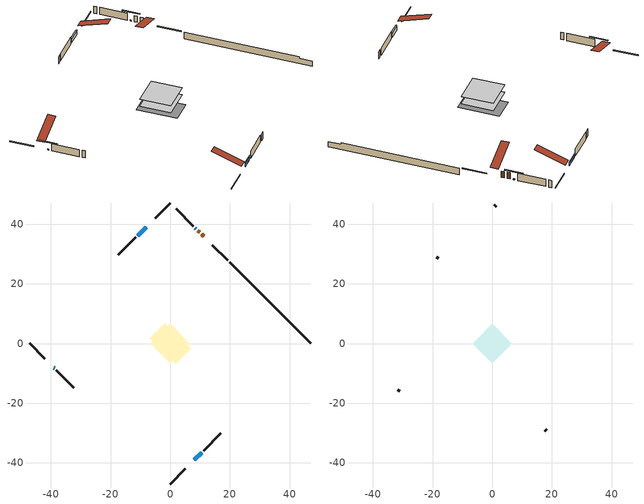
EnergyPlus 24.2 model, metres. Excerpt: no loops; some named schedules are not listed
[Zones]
conditioned space
 floor adiabatic (AdiabaticFloorConstruction): -6.54,0 0,6.54 6.54,0 0,-6.54 z1.52
 floor foundation (Slab1 construction): -6.79,1.83 -1.83,6.79 6.79,-1.83 1.83,-6.79 z-0.74
 wall outside (RimJoist1 construction): 0,-47.03 5.09,-41.94 / -47.03,0 -41.94,-5.09 / 0,47.03 -5.09,41.94 / 19.22,27.81 14.13,32.9 z1.52:1.82
 wall outside (AdiabaticWallConstruction 1): 11.14,35.9 10.53,36.5 / 9.87,37.16 9.26,37.77 z1.52:3.55
 wall outside (AdiabaticWallConstruction): -8.08,38.95 -10.88,36.15 z1.52:2.64; 8.08,-38.95 10.51,-36.52 z1.52:2.82; 8.61,38.42 8.39,38.64 / -38.95,-8.08 -38.74,-8.3 z1.52:1.86
 wall outside (Wall1 construction): 11.17,-35.86 16.97,-30.07 / -38.08,-8.95 -32.29,-14.75 / -11.54,35.49 -17.34,29.7 / 7.74,39.29 1.94,45.09 z1.52:3.96
 wall foundation (FoundationWall1 construction): 19.88,27.16,-0.74 19.88,27.16,1.52 44.32,2.72,1.52 44.32,2.72,1.01 47.03,0,1.01 47.03,0,-0.74
 window (WindowConstruction): -8.08,38.95 -10.88,36.15 z1.52:2.64
 window (WindowConstruction 1): 8.08,-38.95 10.51,-36.52 z1.52:2.82
 window (WindowConstruction 2): 8.61,38.42 8.4,38.64 z1.52:1.86
 window (WindowConstruction 3): -38.95,-8.08 -38.74,-8.29 z1.52:1.86
 door (Door): 11.14,35.9 10.53,36.5 z1.52:3.55
 door (Door 1): 9.87,37.16 9.27,37.77 z1.52:3.55
 ceiling adiabatic (AdiabaticFloorConstruction): 0,-6.54 6.54,0 0,6.54 -6.54,0 z1.52
attic - vented
 floor to conditioned space (Floor1 construction Reversed): -6.54,0 0,6.54 6.54,0 0,-6.54 z3.96
 wall outside (Wall2 construction): 17.62,-29.41 18.25,-28.78 / -31.63,-15.4 -31,-16.03 / -17.99,29.04 -18.62,28.41 / 1.29,45.75 0.66,46.38 z1.52:3.96
 roof outside (Roof1 construction): 7.43,-39.61,3.96 1.06,-33.24,6.96 -0.62,-34.92,6.96 5.75,-41.28,3.96; -39.61,-7.43,3.96 -33.24,-1.06,6.96 -34.92,0.62,6.96 -41.28,-5.75,3.96; -7.43,39.61,3.96 -1.06,33.24,6.96 0.62,34.92,6.96 -5.75,41.28,3.96; 11.79,35.24,3.96 5.43,28.87,6.96 7.1,27.19,6.96 13.47,33.56,3.96
shading: -11.03,36.01 -7.94,39.09 -8.23,39.38 -11.32,36.3 z2.84; 10.66,-36.38 7.94,-39.09 8.23,-39.38 10.95,-36.67 z3.02; 6.59,40.45 10.42,36.61 10.71,36.9 6.88,40.74 z4.42; -36.93,-10.1 -40.76,-6.27 -41.05,-6.56 -37.22,-10.4 z4.42
[Building]
Building 1: Terrain=Suburbs
[Site:Location]
Quebec Intl AP_QC: Latitude {deg}=46.8; Longitude {deg}=-71.38; Time Zone {hr}=-5; Elevation {m}=74; Keep Site Location Information=Yes
[Site:GroundTemperature:Shallow]
0.0108218, -2.24938, -2.43038, -1.3578, 2.94801, 7.23376, 10.9493, 13.303, 13.5029, 11.5886, 7.96783, 3.81355
[Site:WaterMainsTemperature]
Calculation Method=Schedule; Temperature Schedule=mains temperature schedule
[Material] Roughness=Rough; Thermal Absorptance=0.9
Name | Thickness {m} | Conductivity {W/m-K} | Density {kg/m3} | Specific Heat {J/kg-K} | Solar Absorptance | Visible Absorptance
asphalt or fiberglass shingles | 0.00635 | 0.162714 | 1121.4 | 1465.45 | 0.4 | 0.4
ceiling loosefill ins | 0.254 | 0.0480833 | 16.02 | 1046.75 | 0.7 | 0.7
ceiling stud and cavity | 0.1397 | 0.419767 | 65.682 | 1177.47 | 0.7 | 0.7
concrete 4.0 in. | 0.1016 | 1.803125 | 2242.8 | 837.4 | 0.7 | 0.7
concrete 8.0 in. | 0.2032 | 1.803125 | 2242.8 | 837.4 | 0.7 | 0.7
door material | 0.04445 | 0.0451087 | 512.64 | 1214.23 | 0.7 | 0.7
exterior vertical ins | 0.0330777 | 0.029427 | 32.04 | 1214.23 | 0.7 | 0.7
floor covering | 0.0127 | 0.0433444 | 54.468 | 1339.84 | 0.6 | 0.6
floor rigid ins; wall rigid ins | 0.512978 | 0.029427 | 32.04 | 1214.23 | 0.7 | 0.7
floor stud and cavity | 0.1397 | 1.75129 | 37.0049 | 1207.88 | 0.7 | 0.7
furniture material conditioned space 1 | 0.1524 | 0.115458 | 640.8 | 1214.23 | 0.6 | 0.6
gypsum board | 0.0127 | 0.160291 | 801 | 837.4 | 0.6 | 0.6
gypsum board 1 | 0.0127 | 0.160291 | 801 | 837.4 | 0.7 | 0.7
osb sheathing 0.5 in. | 0.0127 | 0.115458 | 512.64 | 1214.23 | 0.7 | 0.7
osb sheathing 0.75 in. | 0.01905 | 0.115458 | 512.64 | 1214.23 | 0.7 | 0.7
osb sheathing 2.0 in. | 0.0508 | 0.115458 | 512.64 | 1214.23 | 0.7 | 0.7
rim joist stud and cavity | 0.0508 | 0.0523043 | 125.044 | 1163.47 | 0.6 | 0.6
wall stud and cavity | 0.1397 | 0.0859571 | 139.0536 | 1170.24 | 0.7 | 0.7
wall stud and cavity 1 | 0.0889 | 6.9971 | 50.32683 | 1063.81 | 0.6 | 0.6
wall stud and cavity 2 | 0.0889 | 0.380278 | 52.3479 | 1209.89 | 0.7 | 0.7
wall stud and cavity 3 | 0.0889 | 0.391764 | 83.0341 | 1211.67 | 0.7 | 0.7
wood siding | 0.0254 | 0.102417 | 544.68 | 1172.36 | 0.4 | 0.4
wood siding 1 | 0.00254 | 0.102417 | 544.68 | 1172.36 | 0.4 | 0.4
wood siding 2; wood siding 3; wood siding 4 | 0.0254 | 0.102417 | 544.68 | 1172.36 | 0.7 | 0.7
[WindowMaterial:SimpleGlazingSystem]
Name | U-Factor {W/m2-K} | Solar Heat Gain Coefficient
WindowMaterial | 3.30346 | 0.65
WindowMaterial 1 | 3.30119 | 0.67
WindowMaterial 2 | 3.07009 | 0.43
[Construction]
AdiabaticFloorConstruction: floor stud and cavity, floor rigid ins, osb sheathing 0.75 in., floor covering
AdiabaticWallConstruction: wood siding 3, wall rigid ins, wall stud and cavity 2, gypsum board
AdiabaticWallConstruction 1: wood siding 4, wall rigid ins, wall stud and cavity 2, gypsum board
Door; Door 1: door material
Floor1 construction Reversed: gypsum board, ceiling stud and cavity, ceiling loosefill ins
FoundationWall1 construction: concrete 8.0 in., gypsum board 1
furniture construction conditioned space 1: furniture material conditioned space 1
PartitionWallConstruction: gypsum board, wall stud and cavity 3, gypsum board
RimJoist1 construction: wood siding 2, osb sheathing 2.0 in., rim joist stud and cavity
Roof1 construction: asphalt or fiberglass shingles
Slab1 construction: concrete 4.0 in.
Wall1 construction: wood siding, osb sheathing 0.5 in., wall stud and cavity, gypsum board
Wall2 construction: wood siding 1, wall stud and cavity 1
WindowConstruction: WindowMaterial
WindowConstruction 1: WindowMaterial 1
WindowConstruction 2; WindowConstruction 3: WindowMaterial 2
[Zone] Multiplier=1; Part of Total Floor Area=Yes
Name | Volume {m3}
attic - vented | 41.6456
conditioned space | 414.9
[Space]
Name | Zone | Volume {m3}
attic - vented 1 | attic - vented | 41.6456
conditioned space 1 | conditioned space | 414.9
[ZoneInfiltration:EffectiveLeakageArea]
infil attic - vented 1: Zone or Space=attic - vented 1; Schedule=Always On Discrete; Effective Air Leakage Area {cm2}=3155.82; Stack Coefficient=0.000378285; Wind Coefficient=1.3141e-05
[ZoneMixing]
whole house fan mix: Zone or Space=attic - vented; Schedule=Always On Continuous; Design Flow Rate Calculation Method=Flow/Zone; Design Flow Rate {m3/s}=0; Source Zone or Space=conditioned space
[SurfaceProperty:ExposedFoundationPerimeter]
Slab1: Exposed Perimeter Calculation Method=TotalExposedPerimeter; Total Exposed Perimeter {m}=38.406
[InternalMass] Zone or ZoneList=conditioned space; Space or SpaceList=conditioned space 1
Name | Construction | Surface Area {m2}
furniture mass conditioned space 1 | furniture construction conditioned space 1 | 68.3997
partition wall mass | PartitionWallConstruction | 170.999
[Lights]
interior lighting: Zone or ZoneList or Space or SpaceList=conditioned space 1; Schedule=interior lighting schedule; Design Level Calculation Method=LightingLevel; Lighting Level {W}=343.2; Return Air Fraction=0; Fraction Radiant=0.6; Fraction Visible=0.2; Fraction Replaceable=1
[People]
occupants: Zone or ZoneList or Space or SpaceList=conditioned space 1; Number of People Schedule=occupants schedule; Number of People Calculation Method=People; Number of People=3; Fraction Radiant=0.314171; Sensible Heat Fraction=0.56303; Activity Level Schedule=occupants activity schedule; Carbon Dioxide Generation Rate {m3/s-W}=0; Enable ASHRAE 55 Comfort Warnings=No; Mean Radiant Temperature Calculation Type=EnclosureAveraged
[ElectricEquipment] Zone or ZoneList or Space or SpaceList=conditioned space 1; Design Level Calculation Method=EquipmentLevel
Name | Schedule | Design Level {W} | Fraction Latent | Fraction Radiant | Fraction Lost
clothes dryer | clothes dryer schedule | 140.772 | 0.015 | 0.081 | 0.85
clothes washer | clothes washer schedule | 32.1985 | 0.03 | 0.162 | 0.7
cooking range | cooking range schedule | 215.147 | 0.08 | 0.432 | 0.2
dishwasher | dishwasher schedule | 66.8632 | 0.3 | 0.18 | 0.4
fridge | fridge schedule | 72.9452 | 0 | 0.6 | 0
mech vent bath fan 0 | mech vent bath fan 0 schedule | 50.2 | 0 | 0 | 1
mech vent house fan | mech vent house fan schedule | 0 | 0 | 0 | 1
mech vent house fan cfis | mech vent house fan cfis schedule | 0 | 0 | 0 | 0
mech vent range fan 0 | mech vent range fan 0 schedule | 57 | 0 | 0 | 1
misc plug loads | misc plug loads schedule | 494.7 | 0.045 | 0.513 | 0.1
whole house fan | Always On Discrete | 0 | 0 | 0 | 1
[OtherEquipment] Zone or ZoneList or Space or SpaceList=conditioned space 1; Design Level Calculation Method=EquipmentLevel
Name | Fuel Type | Schedule | Design Level {W} | Fraction Latent | Fraction Radiant | Fraction Lost
clothes dryer 1 | Electricity | clothes dryer schedule | 0 | 0.015 | 0.081 | 0.85
cooking range 1 | Electricity | cooking range schedule | 0 | 0.08 | 0.432 | 0.2
general water use latent | None | general water use schedule | 62.594 | 1 | 0 | 0
general water use sensible | None | general water use schedule | -61.6891 | 0 | 0.6 | 0
mech vent house fan latent load | None | Always On Discrete | 0 | 1 | 0 | 0
mech vent house fan sensible load | None | Always On Discrete | 0 | 0 | 0 | 0
water heater energy adjustment1 | Electricity | Always On Discrete | 0.01 | 0 | 0 | 1
[ZoneInfiltration:DesignFlowRate] Zone or ZoneList or Space or SpaceList=conditioned space 1; Schedule=Always On Discrete; Design Flow Rate Calculation Method=Flow/Zone; Design Flow Rate {m3/s}=0
infil flow; natural vent flow; whole house fan flow
[ZoneControl:Thermostat]
conditioned space Thermostat: Zone or ZoneList=conditioned space; Control Type Schedule=conditioned space Thermostat Schedule; Control 1=conditioned space temperature setpoint; Temperature Difference Between Cutout And Setpoint {deltaC}=0
[ZoneHVAC:Baseboard:Convective:Electric]
electric baseboard: Availability Schedule=Always On Discrete; Heating Design Capacity {W}=8687.51; Efficiency=1
[AirLoopHVAC:UnitarySystem]
unit heater unitary system: Control Type=Load; Controlling Zone or Thermostat Location=conditioned space; Dehumidification Control Type=None; Availability Schedule=Always On Discrete; Supply Fan=unit heater supply fan; Fan Placement=BlowThrough; Supply Air Fan Operating Mode Schedule=unit heater auto fan schedule; Heating Coil=unit heater htg coil; DX Heating Coil Sizing Ratio=1; Use DOAS DX Cooling Coil=No; Minimum Supply Air Temperature {C}=2; Latent Load Control=SensibleOnlyLoadControl; Cooling Supply Air Flow Rate Method=None; Heating Supply Air Flow Rate Method=SupplyAirFlowRate; Heating Supply Air Flow Rate {m3/s}=0.00141584; No Load Supply Air Flow Rate Method=SupplyAirFlowRate; No Load Supply Air Flow Rate {m3/s}=0; No Load Supply Air Flow Rate Control Set To Low Speed=Yes; Maximum Supply Air Temperature {C}=48.8889; Maximum Outdoor Dry-Bulb Temperature for Supplemental Heater Operation {C}=21; Ancillary On-Cycle Electric Power {W}=0; Ancillary Off-Cycle Electric Power {W}=0
[Fan:SystemModel]
unit heater supply fan: Availability Schedule=Always On Discrete; Design Maximum Air Flow Rate {m3/s}=0.00141584; Speed Control Method=Discrete; Electric Power Minimum Flow Rate Fraction=0.2; Design Pressure Rise {Pa}=500; Motor Efficiency=1; Motor In Air Stream Fraction=1; Design Electric Power Consumption {W}=Autosize; Design Power Sizing Method=PowerPerFlow; Electric Power Per Unit Flow Rate {W/(m3/s)}=28251.7; Electric Power Per Unit Flow Rate Per Unit Pressure {W/((m3/s)-Pa)}=1.66667; Fan Total Efficiency=0.7; Motor Loss Radiative Fraction=0; Number of Speeds=1; Speed Flow Fraction 1=1; Speed Electric Power Fraction 1=1
[Coil:Heating:Fuel]
unit heater htg coil: Availability Schedule=Always On Discrete; Fuel Type=OtherFuel2; Burner Efficiency=0.3; Nominal Capacity {W}=0.293071; On Cycle Parasitic Electric Load {W}=0; Off Cycle Parasitic Fuel Load {W}=0
[Zone equipment]
conditioned space: electric baseboard, unit heater unitary system
[Foundation:Kiva]
Foundation Kiva 1: Initial Indoor Air Temperature {C}=18; Wall Height Above Grade {m}=1.52001; Wall Depth Below Slab {m}=0.2032; Custom Block Material Name 1=exterior vertical ins; Custom Block Depth 1 {m}=2.26; Custom Block X Position 1 {m}=0.2159; Custom Block Z Position 1 {m}=0
[Foundation:Kiva:Settings]
Soil Conductivity {W/m-K}=0.849921; Soil Density {kg/m3}=1842.3; Soil Specific Heat {J/kg-K}=418.7; Ground Solar Absorptivity=0.9; Ground Thermal Absorptivity=0.9; Ground Surface Roughness {m}=0.03; Far-Field Width {m}=40; Deep-Ground Boundary Condition=ZeroFlux; Deep-Ground Depth {m}=40; Minimum Cell Dimension {m}=0.2; Maximum Cell Growth Coefficient=3; Simulation Timestep=Timestep
[Exterior:Lights]
exterior lighting: Schedule=exterior lighting schedule; Design Level {W}=75.6
[EnergyManagementSystem:GlobalVariable]
infil_program_Qfan
infil_program_Qinf
natural_vent_program_Qnv
natural_vent_program_Qwhf
[EnergyManagementSystem:Sensor]
Name | Output:Variable or Output:Meter Index Key | Output:Variable or Output:Meter
airflow_gain | infil flow | Infiltration Sensible Heat Gain Energy
airflow_gain_1 | natural vent flow | Infiltration Sensible Heat Gain Energy
airflow_gain_2 | whole house fan flow | Infiltration Sensible Heat Gain Energy
airflow_loss | infil flow | Infiltration Sensible Heat Loss Energy
airflow_loss_1 | natural vent flow | Infiltration Sensible Heat Loss Energy
airflow_loss_2 | whole house fan flow | Infiltration Sensible Heat Loss Energy
clg_load_cond |  | Cooling:EnergyTransfer:Zone:CONDITIONED SPACE
clg_sp_s; clg_sp_s_1 | cooling setpoint | Schedule Value
clothes_dryer_exhaust_0_sch_s | clothes dryer exhaust 0 schedule | Schedule Value
conditioned_space_clg_unmet_s | conditioned space | Zone Cooling Setpoint Not Met Time
conditioned_space_htg_unmet_s | conditioned space | Zone Heating Setpoint Not Met Time
cool_season | cooling season schedule | Schedule Value
fridge_tin_s | conditioned space | Zone Mean Air Temperature
htg_load_cond |  | Heating:EnergyTransfer:Zone:CONDITIONED SPACE
htg_sp_s; htg_sp_s_1 | heating setpoint | Schedule Value
ig_ee_conv | clothes dryer | Electric Equipment Convective Heating Energy
ig_ee_conv_2 | cooking range | Electric Equipment Convective Heating Energy
ig_ee_conv_4 | fridge | Electric Equipment Convective Heating Energy
ig_ee_conv_5 | misc plug loads | Electric Equipment Convective Heating Energy
ig_ee_conv_6 | whole house fan | Electric Equipment Convective Heating Energy
ig_ee_rad | clothes dryer | Electric Equipment Radiant Heating Energy
ig_ee_rad_2 | cooking range | Electric Equipment Radiant Heating Energy
ig_ee_rad_4 | fridge | Electric Equipment Radiant Heating Energy
ig_ee_rad_5 | misc plug loads | Electric Equipment Radiant Heating Energy
ig_ee_rad_6 | whole house fan | Electric Equipment Radiant Heating Energy
ig_lgt_conv | interior lighting | Lights Convective Heating Energy
ig_lgt_rad | interior lighting | Lights Radiant Heating Energy
ig_lgt_vis | interior lighting | Lights Visible Radiation Heating Energy
ig_oe_conv | clothes dryer 1 | Other Equipment Convective Heating Energy
ig_oe_conv_1 | cooking range 1 | Other Equipment Convective Heating Energy
ig_oe_conv_2 | general water use latent | Other Equipment Convective Heating Energy
ig_oe_conv_3 | general water use sensible | Other Equipment Convective Heating Energy
ig_oe_conv_4 | water heater energy adjustment1 | Other Equipment Convective Heating Energy
ig_oe_rad | clothes dryer 1 | Other Equipment Radiant Heating Energy
ig_oe_rad_1 | cooking range 1 | Other Equipment Radiant Heating Energy
ig_oe_rad_2 | general water use latent | Other Equipment Radiant Heating Energy
ig_oe_rad_3 | general water use sensible | Other Equipment Radiant Heating Energy
ig_oe_rad_4 | water heater energy adjustment1 | Other Equipment Radiant Heating Energy
ig_ppl_conv | occupants | People Convective Heating Energy
ig_ppl_rad | occupants | People Radiant Heating Energy
im_conv | furniture mass conditioned space 1 | Surface Inside Face Convection Heat Gain Energy
im_conv_1 | partition wall mass | Surface Inside Face Convection Heat Gain Energy
im_ig | furniture mass conditioned space 1 | Surface Inside Face Internal Gains Radiation Heat Gain Energy
im_ig_1 | partition wall mass | Surface Inside Face Internal Gains Radiation Heat Gain Energy
im_lgt | furniture mass conditioned space 1 | Surface Inside Face Lights Radiation Heat Gain Energy
im_lgt_1 | partition wall mass | Surface Inside Face Lights Radiation Heat Gain Energy
im_sol | furniture mass conditioned space 1 | Surface Inside Face Solar Radiation Heat Gain Energy
im_sol_1 | partition wall mass | Surface Inside Face Solar Radiation Heat Gain Energy
im_surf | furniture mass conditioned space 1 | Surface Inside Face Net Surface Thermal Radiation Heat Gain Energy
im_surf_1 | partition wall mass | Surface Inside Face Net Surface Thermal Radiation Heat Gain Energy
mech_vent_bath_fan_0_sch_s | mech vent bath fan 0 schedule | Schedule Value
mech_vent_range_fan_0_sch_s | mech vent range fan 0 schedule | Schedule Value
mv_conv | mech vent bath fan 0 | Electric Equipment Convective Heating Energy
mv_conv_1 | mech vent house fan | Electric Equipment Convective Heating Energy
mv_conv_2 | mech vent house fan cfis | Electric Equipment Convective Heating Energy
mv_conv_3 | mech vent range fan 0 | Electric Equipment Convective Heating Energy
mv_conv_4 | mech vent house fan latent load | Other Equipment Convective Heating Energy
mv_conv_5 | mech vent house fan sensible load | Other Equipment Convective Heating Energy
mv_rad | mech vent bath fan 0 | Electric Equipment Radiant Heating Energy
mv_rad_1 | mech vent house fan | Electric Equipment Radiant Heating Energy
mv_rad_2 | mech vent house fan cfis | Electric Equipment Radiant Heating Energy
mv_rad_3 | mech vent range fan 0 | Electric Equipment Radiant Heating Energy
mv_rad_4 | mech vent house fan latent load | Other Equipment Radiant Heating Energy
mv_rad_5 | mech vent house fan sensible load | Other Equipment Radiant Heating Energy
natural_vent_s | natural vent schedule | Schedule Value
out_pb_s |  | Site Outdoor Air Barometric Pressure
out_wt_s |  | Site Outdoor Air Humidity Ratio
site_vw_s |  | Site Wind Speed
ss_back_out | Window1 | Surface Window Shortwave from Zone Back Out Window Heat Transfer Rate
ss_back_out_1 | Window5 | Surface Window Shortwave from Zone Back Out Window Heat Transfer Rate
ss_back_out_2 | Window8 | Surface Window Shortwave from Zone Back Out Window Heat Transfer Rate
ss_back_out_3 | Window9 | Surface Window Shortwave from Zone Back Out Window Heat Transfer Rate
ss_conv | Door1 | Surface Inside Face Convection Heat Gain Energy
ss_conv_1 | Door2 | Surface Inside Face Convection Heat Gain Energy
ss_conv_2 | Window1 | Surface Inside Face Convection Heat Gain Energy
ss_conv_3 | Window5 | Surface Inside Face Convection Heat Gain Energy
ss_conv_4 | Window8 | Surface Inside Face Convection Heat Gain Energy
ss_conv_5 | Window9 | Surface Inside Face Convection Heat Gain Energy
ss_ig | Door1 | Surface Inside Face Internal Gains Radiation Heat Gain Energy
ss_ig_1 | Door2 | Surface Inside Face Internal Gains Radiation Heat Gain Energy
ss_ig_2 | Window1 | Surface Inside Face Internal Gains Radiation Heat Gain Energy
ss_ig_3 | Window5 | Surface Inside Face Internal Gains Radiation Heat Gain Energy
ss_ig_4 | Window8 | Surface Inside Face Internal Gains Radiation Heat Gain Energy
ss_ig_5 | Window9 | Surface Inside Face Internal Gains Radiation Heat Gain Energy
ss_lgt | Door1 | Surface Inside Face Lights Radiation Heat Gain Energy
ss_lgt_1 | Door2 | Surface Inside Face Lights Radiation Heat Gain Energy
ss_sol | Door1 | Surface Inside Face Solar Radiation Heat Gain Energy
ss_sol_1 | Door2 | Surface Inside Face Solar Radiation Heat Gain Energy
ss_surf | Door1 | Surface Inside Face Net Surface Thermal Radiation Heat Gain Energy
ss_surf_1 | Door2 | Surface Inside Face Net Surface Thermal Radiation Heat Gain Energy
ss_surf_2 | Window1 | Surface Inside Face Net Surface Thermal Radiation Heat Gain Energy
ss_surf_3 | Window5 | Surface Inside Face Net Surface Thermal Radiation Heat Gain Energy
ss_surf_4 | Window8 | Surface Inside Face Net Surface Thermal Radiation Heat Gain Energy
ss_surf_5 | Window9 | Surface Inside Face Net Surface Thermal Radiation Heat Gain Energy
ss_trans_in | Window1 | Surface Window Transmitted Solar Radiation Rate
ss_trans_in_1 | Window5 | Surface Window Transmitted Solar Radiation Rate
ss_trans_in_2 | Window8 | Surface Window Transmitted Solar Radiation Rate
ss_trans_in_3 | Window9 | Surface Window Transmitted Solar Radiation Rate
ss_trans_out | Window1 | Surface Inside Face Initial Transmitted Diffuse Transmitted Out Window Solar Radiation Rate
ss_trans_out_1 | Window5 | Surface Inside Face Initial Transmitted Diffuse Transmitted Out Window Solar Radiation Rate
ss_trans_out_2 | Window8 | Surface Inside Face Initial Transmitted Diffuse Transmitted Out Window Solar Radiation Rate
ss_trans_out_3 | Window9 | Surface Inside Face Initial Transmitted Diffuse Transmitted Out Window Solar Radiation Rate
s_conv | Floor1 | Surface Inside Face Convection Heat Gain Energy
s_conv_1 | FoundationWall1 | Surface Inside Face Convection Heat Gain Energy
s_conv_10 | Wall1:225 | Surface Inside Face Convection Heat Gain Energy
s_conv_11 | Wall1:315 | Surface Inside Face Convection Heat Gain Energy
s_conv_12 | Wall1:45 | Surface Inside Face Convection Heat Gain Energy
s_conv_2 | inferred conditioned ceiling | Surface Inside Face Convection Heat Gain Energy
s_conv_3 | inferred conditioned floor | Surface Inside Face Convection Heat Gain Energy
s_conv_4 | RimJoist1:135 | Surface Inside Face Convection Heat Gain Energy
s_conv_5 | RimJoist1:225 | Surface Inside Face Convection Heat Gain Energy
s_conv_6 | RimJoist1:315 | Surface Inside Face Convection Heat Gain Energy
s_conv_7 | RimJoist1:45 | Surface Inside Face Convection Heat Gain Energy
s_conv_8 | Slab1 | Surface Inside Face Convection Heat Gain Energy
s_conv_9 | Wall1:135 | Surface Inside Face Convection Heat Gain Energy
s_ig | Floor1 | Surface Inside Face Internal Gains Radiation Heat Gain Energy
s_ig_1 | FoundationWall1 | Surface Inside Face Internal Gains Radiation Heat Gain Energy
s_ig_10 | Wall1:225 | Surface Inside Face Internal Gains Radiation Heat Gain Energy
s_ig_11 | Wall1:315 | Surface Inside Face Internal Gains Radiation Heat Gain Energy
s_ig_12 | Wall1:45 | Surface Inside Face Internal Gains Radiation Heat Gain Energy
s_ig_2 | inferred conditioned ceiling | Surface Inside Face Internal Gains Radiation Heat Gain Energy
s_ig_3 | inferred conditioned floor | Surface Inside Face Internal Gains Radiation Heat Gain Energy
s_ig_4 | RimJoist1:135 | Surface Inside Face Internal Gains Radiation Heat Gain Energy
s_ig_5 | RimJoist1:225 | Surface Inside Face Internal Gains Radiation Heat Gain Energy
s_ig_6 | RimJoist1:315 | Surface Inside Face Internal Gains Radiation Heat Gain Energy
s_ig_7 | RimJoist1:45 | Surface Inside Face Internal Gains Radiation Heat Gain Energy
s_ig_8 | Slab1 | Surface Inside Face Internal Gains Radiation Heat Gain Energy
s_ig_9 | Wall1:135 | Surface Inside Face Internal Gains Radiation Heat Gain Energy
s_lgt | Floor1 | Surface Inside Face Lights Radiation Heat Gain Energy
s_lgt_1 | FoundationWall1 | Surface Inside Face Lights Radiation Heat Gain Energy
s_lgt_10 | Wall1:225 | Surface Inside Face Lights Radiation Heat Gain Energy
s_lgt_11 | Wall1:315 | Surface Inside Face Lights Radiation Heat Gain Energy
s_lgt_12 | Wall1:45 | Surface Inside Face Lights Radiation Heat Gain Energy
s_lgt_2 | inferred conditioned ceiling | Surface Inside Face Lights Radiation Heat Gain Energy
s_lgt_3 | inferred conditioned floor | Surface Inside Face Lights Radiation Heat Gain Energy
s_lgt_4 | RimJoist1:135 | Surface Inside Face Lights Radiation Heat Gain Energy
s_lgt_5 | RimJoist1:225 | Surface Inside Face Lights Radiation Heat Gain Energy
s_lgt_6 | RimJoist1:315 | Surface Inside Face Lights Radiation Heat Gain Energy
s_lgt_7 | RimJoist1:45 | Surface Inside Face Lights Radiation Heat Gain Energy
s_lgt_8 | Slab1 | Surface Inside Face Lights Radiation Heat Gain Energy
s_lgt_9 | Wall1:135 | Surface Inside Face Lights Radiation Heat Gain Energy
s_sol | Floor1 | Surface Inside Face Solar Radiation Heat Gain Energy
s_sol_1 | FoundationWall1 | Surface Inside Face Solar Radiation Heat Gain Energy
s_sol_10 | Wall1:225 | Surface Inside Face Solar Radiation Heat Gain Energy
s_sol_11 | Wall1:315 | Surface Inside Face Solar Radiation Heat Gain Energy
s_sol_12 | Wall1:45 | Surface Inside Face Solar Radiation Heat Gain Energy
s_sol_2 | inferred conditioned ceiling | Surface Inside Face Solar Radiation Heat Gain Energy
s_sol_3 | inferred conditioned floor | Surface Inside Face Solar Radiation Heat Gain Energy
s_sol_4 | RimJoist1:135 | Surface Inside Face Solar Radiation Heat Gain Energy
s_sol_5 | RimJoist1:225 | Surface Inside Face Solar Radiation Heat Gain Energy
s_sol_6 | RimJoist1:315 | Surface Inside Face Solar Radiation Heat Gain Energy
s_sol_7 | RimJoist1:45 | Surface Inside Face Solar Radiation Heat Gain Energy
s_sol_8 | Slab1 | Surface Inside Face Solar Radiation Heat Gain Energy
s_sol_9 | Wall1:135 | Surface Inside Face Solar Radiation Heat Gain Energy
s_surf | Floor1 | Surface Inside Face Net Surface Thermal Radiation Heat Gain Energy
s_surf_1 | FoundationWall1 | Surface Inside Face Net Surface Thermal Radiation Heat Gain Energy
s_surf_10 | Wall1:225 | Surface Inside Face Net Surface Thermal Radiation Heat Gain Energy
s_surf_11 | Wall1:315 | Surface Inside Face Net Surface Thermal Radiation Heat Gain Energy
s_surf_12 | Wall1:45 | Surface Inside Face Net Surface Thermal Radiation Heat Gain Energy
s_surf_2 | inferred conditioned ceiling | Surface Inside Face Net Surface Thermal Radiation Heat Gain Energy
s_surf_3 | inferred conditioned floor | Surface Inside Face Net Surface Thermal Radiation Heat Gain Energy
s_surf_4 | RimJoist1:135 | Surface Inside Face Net Surface Thermal Radiation Heat Gain Energy
s_surf_5 | RimJoist1:225 | Surface Inside Face Net Surface Thermal Radiation Heat Gain Energy
s_surf_6 | RimJoist1:315 | Surface Inside Face Net Surface Thermal Radiation Heat Gain Energy
